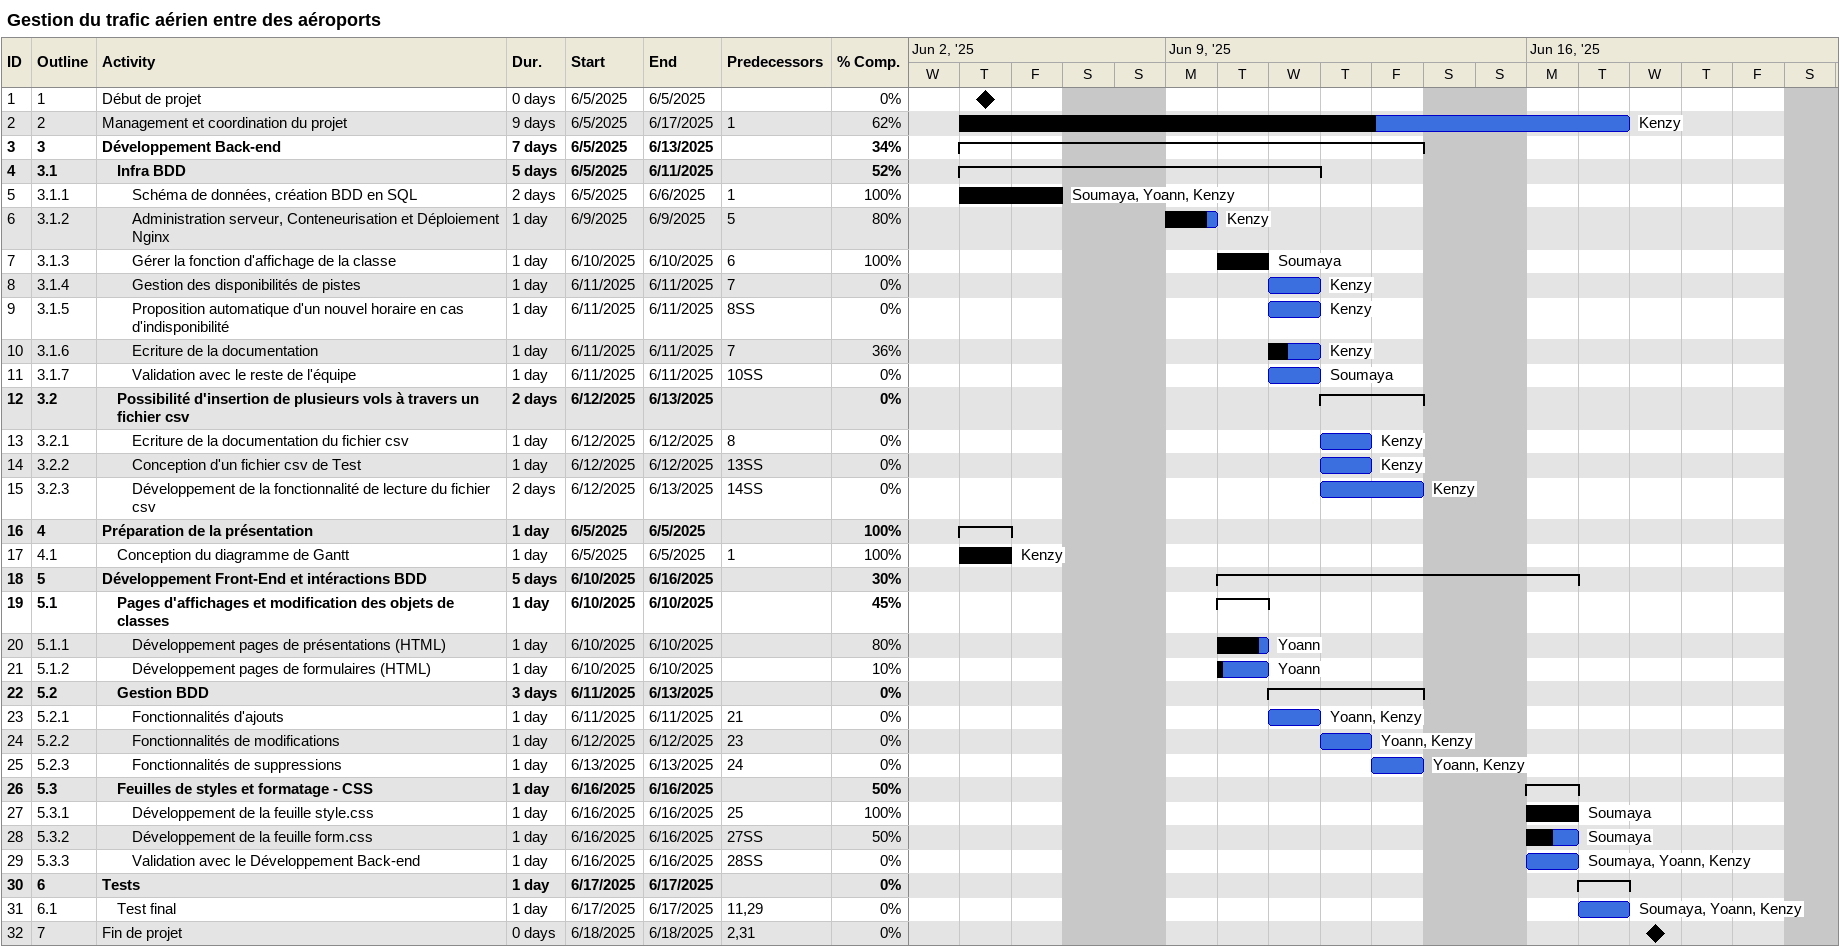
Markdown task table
Gestion du trafic aérien entre des aéroports

| ID | WBS | Task | Duration | Start | Finish | Predecessors | Resources | % complete |
|---|---|---|---|---|---|---|---|---|
| 1 | 1 | Début de projet | 0d | 2025-06-05 | 2025-06-05 |  |  | 0 |
| 2 | 2 | Management et coordination du projet | 9d | 2025-06-05 | 2025-06-17 | 1 | Kenzy | 62 |
| 3 | 3 | **Développement Back-end** | 7d | 2025-06-05 | 2025-06-13 |  |  | 34 |
| 4 | 3.1 | **Infra BDD** | 5d | 2025-06-05 | 2025-06-11 |  |  | 52 |
| 5 | 3.1.1 | Schéma de données, création BDD en SQL | 2d | 2025-06-05 | 2025-06-06 | 1 | Soumaya, Yoann, Kenzy | 100 |
| 6 | 3.1.2 | Administration serveur, Conteneurisation et Déploiement Nginx | 1d | 2025-06-09 | 2025-06-09 | 5 | Kenzy | 80 |
| 7 | 3.1.3 | Gérer la fonction d'affichage de la classe | 1d | 2025-06-10 | 2025-06-10 | 6 | Soumaya | 100 |
| 8 | 3.1.4 | Gestion des disponibilités de pistes | 1d | 2025-06-11 | 2025-06-11 | 7 | Kenzy | 0 |
| 9 | 3.1.5 | Proposition automatique d'un nouvel horaire en cas d'indisponibilité | 1d | 2025-06-11 | 2025-06-11 | 8SS | Kenzy | 0 |
| 10 | 3.1.6 | Ecriture de la documentation | 1d | 2025-06-11 | 2025-06-11 | 7 | Kenzy | 36 |
| 11 | 3.1.7 | Validation avec le reste de l'équipe | 1d | 2025-06-11 | 2025-06-11 | 10SS | Soumaya | 0 |
| 12 | 3.2 | **Possibilité d'insertion de plusieurs vols à travers un fichier csv** | 2d | 2025-06-12 | 2025-06-13 |  |  | 0 |
| 13 | 3.2.1 | Ecriture de la documentation du fichier csv | 1d | 2025-06-12 | 2025-06-12 | 8 | Kenzy | 0 |
| 14 | 3.2.2 | Conception d'un fichier csv de Test | 1d | 2025-06-12 | 2025-06-12 | 13SS | Kenzy | 0 |
| 15 | 3.2.3 | Développement de la fonctionnalité de lecture du fichier csv | 2d | 2025-06-12 | 2025-06-13 | 14SS | Kenzy | 0 |
| 16 | 4 | **Préparation de la présentation** | 1d | 2025-06-05 | 2025-06-05 |  |  | 100 |
| 17 | 4.1 | Conception du diagramme de Gantt | 1d | 2025-06-05 | 2025-06-05 | 1 | Kenzy | 100 |
| 18 | 5 | **Développement Front-End et intéractions BDD** | 5d | 2025-06-10 | 2025-06-16 |  |  | 30 |
| 19 | 5.1 | **Pages d'affichages et modification des objets de classes** | 1d | 2025-06-10 | 2025-06-10 |  |  | 45 |
| 20 | 5.1.1 | Développement pages de présentations (HTML) | 1d | 2025-06-10 | 2025-06-10 |  | Yoann | 80 |
| 21 | 5.1.2 | Développement pages de formulaires (HTML) | 1d | 2025-06-10 | 2025-06-10 |  | Yoann | 10 |
| 22 | 5.2 | **Gestion BDD** | 3d | 2025-06-11 | 2025-06-13 |  |  | 0 |
| 23 | 5.2.1 | Fonctionnalités d'ajouts | 1d | 2025-06-11 | 2025-06-11 | 21 | Yoann, Kenzy | 0 |
| 24 | 5.2.2 | Fonctionnalités de modifications | 1d | 2025-06-12 | 2025-06-12 | 23 | Yoann, Kenzy | 0 |
| 25 | 5.2.3 | Fonctionnalités de suppressions | 1d | 2025-06-13 | 2025-06-13 | 24 | Yoann, Kenzy | 0 |
| 26 | 5.3 | **Feuilles de styles et formatage - CSS** | 1d | 2025-06-16 | 2025-06-16 |  |  | 50 |
| 27 | 5.3.1 | Développement de la feuille style.css | 1d | 2025-06-16 | 2025-06-16 | 25 | Soumaya | 100 |
| 28 | 5.3.2 | Développement de la feuille form.css | 1d | 2025-06-16 | 2025-06-16 | 27SS | Soumaya | 50 |
| 29 | 5.3.3 | Validation avec le Développement Back-end | 1d | 2025-06-16 | 2025-06-16 | 28SS | Soumaya, Yoann, Kenzy | 0 |
| 30 | 6 | **Tests** | 1d | 2025-06-17 | 2025-06-17 |  |  | 0 |
| 31 | 6.1 | Test final | 1d | 2025-06-17 | 2025-06-17 | 11, 29 | Soumaya, Yoann, Kenzy | 0 |
| 32 | 7 | Fin de projet | 0d | 2025-06-18 | 2025-06-18 | 2, 31 |  | 0 |
